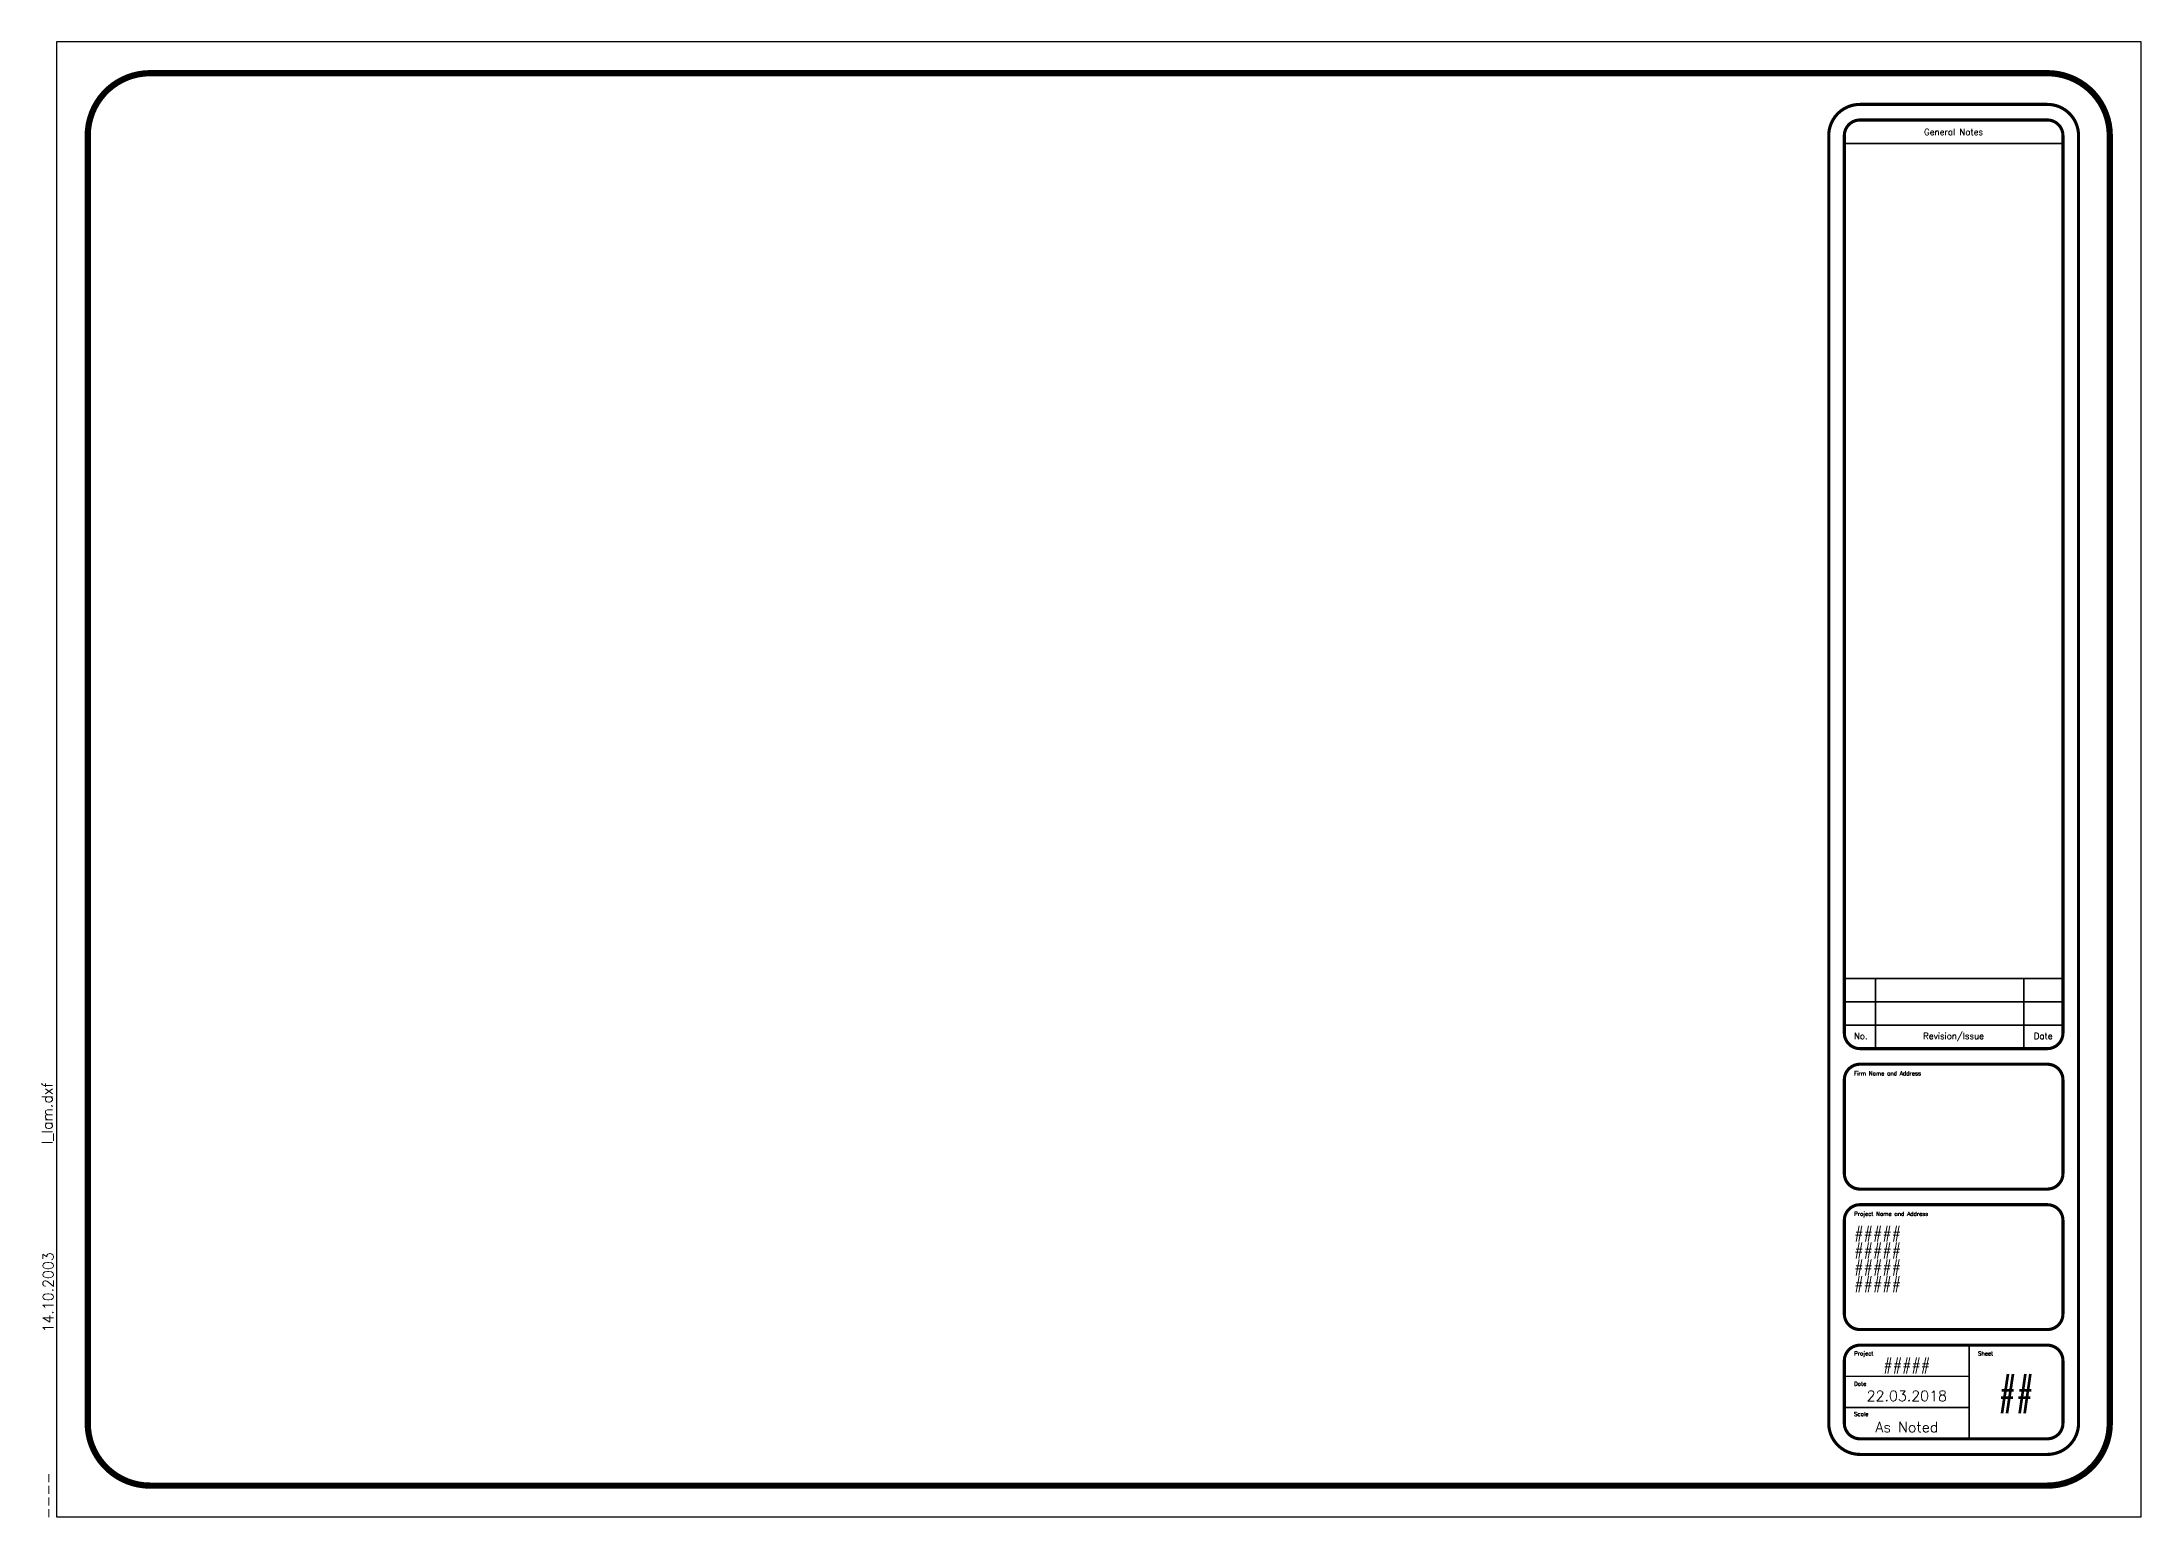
# Paper-space layout 'Layout1' of a CAD drawing. Extents: x -6 to 801, y 0 to 567.
import ezdxf
from ezdxf.enums import TextEntityAlignment as Align

# ---------------------------------------------------------------- set-up
doc = ezdxf.new("R2010")
doc.units = 0
doc.layers.get('0').update_dxf_attribs({"linetype": 'CONTINUOUS'})
doc.layers.add('TITLE_BLOCK', color=7, linetype='CONTINUOUS')
doc.styles.add('ROMAN', font='romans')

# ---------------------------------------------------------------- blocks, each defined once
blk = doc.blocks.new('*U39')
at = {"layer": 'TITLE_BLOCK', "color": 0, "style": 'ROMAN'}
blk.add_text('----', height=4, rotation=90, dxfattribs=at).set_placement((-1.2, -0.76))
blk = doc.blocks.new('*U40')
at = {"layer": 'TITLE_BLOCK', "color": 0, "style": 'ROMAN'}
blk.add_text('14.10.2003', height=4, rotation=90, dxfattribs=at).set_placement((-1.2, 70.86))
blk = doc.blocks.new('*U41')
at = {"layer": 'TITLE_BLOCK', "color": 0, "style": 'ROMAN'}
blk.add_text('I_lam.dxf', height=4, rotation=90, dxfattribs=at).set_placement((-1.58, 143.24))
blk = doc.blocks.new('TITLE_BLOCK')
at = {"layer": 'TITLE_BLOCK'}
for p, q in [((0, 567), (0, 0)), ((801, 567), (0, 567)), ((801, 0), (801, 567)), ((0, 0), (801, 0))]:
    blk.add_line(p, q, dxfattribs=at)
for points, const_width in [([(789, 531, 0.414214), (765, 555), (36, 555, 0.414214), (12, 531), (12, 36, 0.414214), (36, 12), (765, 12, 0.414214), (789, 36)], 2.4), ([(765, 543), (693, 543, 0.414214), (681, 531), (681, 36, 0.414214), (693, 24), (765, 24, 0.414214), (777, 36), (777, 531, 0.414214)], 1.2), ([(771, 531, 0.414214), (765, 537), (693, 537, 0.414214), (687, 531), (687, 186, 0.414214), (693, 180), (765, 180, 0.414214), (771, 186)], 1.2), ([(693, 126), (765, 126, 0.414214), (771, 132), (771, 168, 0.414214), (765, 174), (693, 174, 0.414214), (687, 168), (687, 132, 0.414214)], 1.2), ([(693, 72), (765, 72, 0.414214), (771, 78), (771, 114, 0.414214), (765, 120), (693, 120, 0.414214), (687, 114), (687, 78, 0.414214)], 1.2), ([(693, 30), (765, 30, 0.414214), (771, 36), (771, 60, 0.414214), (765, 66), (693, 66, 0.414214), (687, 60), (687, 36, 0.414214)], 1.2)]:
    blk.add_lwpolyline(points, format="xyb", close=True, dxfattribs=dict(at, const_width=const_width))
at = {"layer": 'TITLE_BLOCK', "const_width": 0.6}
for points in [[(687, 528), (771, 528)], [(687, 207), (771, 207)], [(699, 180), (699, 207)], [(756, 180), (756, 207)], [(687, 198), (771, 198)], [(687, 189), (771, 189)], [(735, 30), (735, 66)], [(687, 54), (735, 54)], [(687, 42), (735, 42)]]:
    blk.add_lwpolyline(points, dxfattribs=at)
at = {"layer": 'TITLE_BLOCK', "style": 'ROMAN'}
for s, p in [('General Notes', (728.96, 532.39)), ('No.', (693.33, 184.88)), ('Revision/Issue', (728.96, 184.88)), ('Date', (763.41, 184.88))]:
    blk.add_text(s, height=2.4, dxfattribs=at).set_placement(p, align=Align.MIDDLE_CENTER)
for s, p in [('Firm Name and Address', (690.73, 169.71)), ('Project Name and Address', (690.73, 115.71)), ('Project', (690.73, 62.03)), ('Sheet', (738.36, 62.03)), ('Date', (690.73, 50.37)), ('Scale', (690.73, 38.72))]:
    blk.add_text(s, height=1.56, dxfattribs=at).set_placement(p)
at = {"layer": 'TITLE_BLOCK', "color": 0, "style": 'ROMAN', "flags": 8}
for tag, p in [('PROJECTNAME', (690.8, 105.93)), ('PROJECTADDRESS1', (690.8, 99.45)), ('PROJECTADDRESS2', (690.8, 92.97)), ('PROJECTADDRESS3', (690.8, 86.5))]:
    blk.add_attdef(tag, text='', height=4, dxfattribs=at).set_placement(p, align=Align.BOTTOM_LEFT)
for tag, p in [('PROJECTNAME', (711, 58.5)), ('DATE', (711, 46.5))]:
    blk.add_attdef(tag, text='', height=4, dxfattribs=at).set_placement(p, align=Align.MIDDLE_CENTER)
at = {"layer": 'TITLE_BLOCK', "color": 0, "style": 'ROMAN', "width": 0.75, "flags": 8}
blk.add_attdef('SHEETNO', text='', height=10, dxfattribs=at).set_placement((753, 48), align=Align.MIDDLE_CENTER)
at = {"layer": 'TITLE_BLOCK', "color": 0, "style": 'ROMAN'}
blk.add_attdef('SCALE', text='', height=4, dxfattribs=at).set_placement((711, 34.5), align=Align.MIDDLE_CENTER)

psp = doc.layouts.get("Layout1")

# ---------------------------------------------------------------- block references
for name in ['*U41', '*U40', '*U39']:
    psp.add_blockref(name, (0, 0))
at = {"layer": 'TITLE_BLOCK'}
ref = psp.add_blockref('TITLE_BLOCK', (0, 0), dxfattribs=at)
ref.add_attrib('PROJECTNAME', '#####', dxfattribs={"color": 0, "height": 4, "style": 'ROMAN'}).set_placement((690.8, 105.93), align=Align.BOTTOM_LEFT)
ref.add_attrib('PROJECTADDRESS1', '#####', dxfattribs={"color": 0, "height": 4, "style": 'ROMAN'}).set_placement((690.8, 99.45), align=Align.BOTTOM_LEFT)
ref.add_attrib('PROJECTADDRESS2', '#####', dxfattribs={"color": 0, "height": 4, "style": 'ROMAN'}).set_placement((690.8, 92.97), align=Align.BOTTOM_LEFT)
ref.add_attrib('PROJECTADDRESS3', '#####', dxfattribs={"color": 0, "height": 4, "style": 'ROMAN'}).set_placement((690.8, 86.5), align=Align.BOTTOM_LEFT)
ref.add_attrib('PROJECTNAME', '#####', dxfattribs={"color": 0, "height": 4, "style": 'ROMAN'}).set_placement((711, 58.5), align=Align.MIDDLE_CENTER)
ref.add_attrib('DATE', '22.03.2018', dxfattribs={"color": 0, "height": 4, "style": 'ROMAN'}).set_placement((711, 46.5), align=Align.MIDDLE_CENTER)
ref.add_attrib('SCALE', 'As Noted', dxfattribs={"color": 0, "height": 4, "style": 'ROMAN'}).set_placement((711, 34.5), align=Align.MIDDLE_CENTER)
ref.add_attrib('SHEETNO', '##', dxfattribs={"color": 0, "height": 10, "style": 'ROMAN', "width": 0.75}).set_placement((753, 48), align=Align.MIDDLE_CENTER)

doc.saveas('drawing.dxf')
